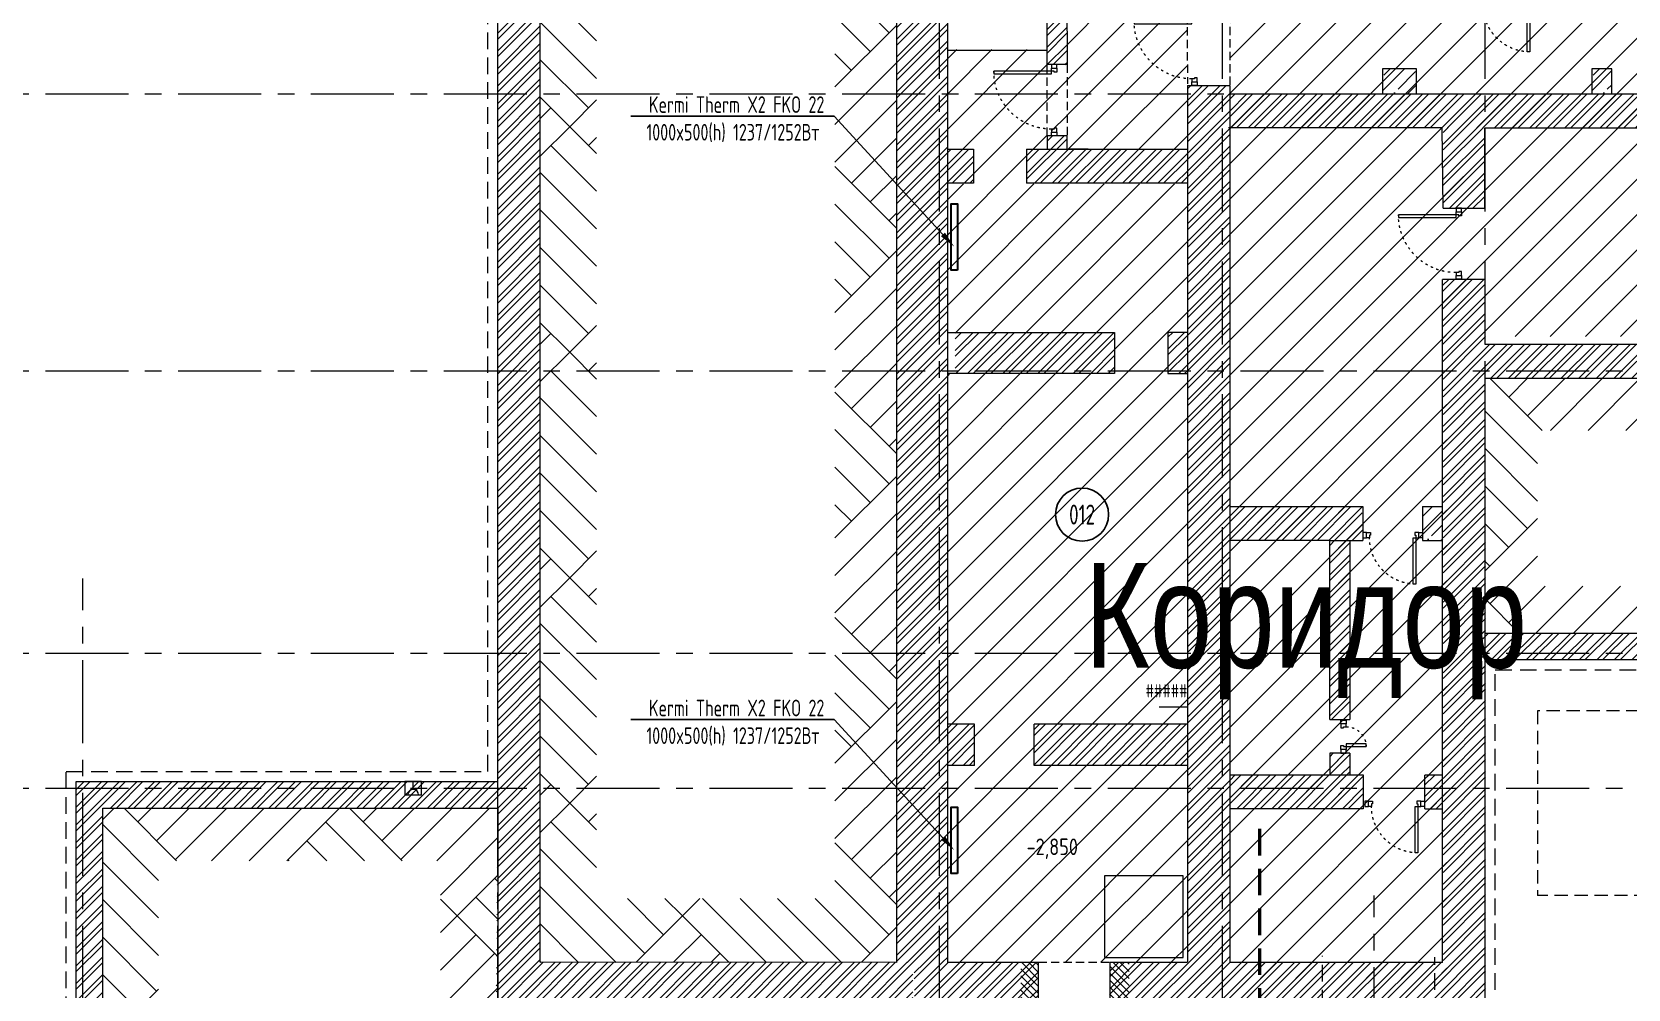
# Model space of a CAD drawing. Header units: millimetres. Extents: x -455656 to 9247092, y 0 to 412358.
# Drawn here: x -347509 to -323470, y 309350 to 323757 of the extents above; entities that cross this region are included whole.
import ezdxf
from ezdxf import colors
from ezdxf.entities.mleader import LeaderData, LeaderLine
from ezdxf.enums import TextEntityAlignment as Align
from ezdxf.math import Vec2, Vec3

# ---------------------------------------------------------------- set-up
doc = ezdxf.new("R2018")
doc.units = ezdxf.units.MM
doc.header["$MEASUREMENT"] = 0
for name, pattern in [('ACAD_ISO03W100', [30, 12, -18]), ('ADSK_Штриховая_ш2 п1', [3, 2, -1]), ('CENTER', [2, 1.25, -0.25, 0.25, -0.25]), ('HIDDEN', [6, 4, -2]), ('TRATTEGGIATA', [0.75, 0.5, -0.25])]:
    doc.linetypes.add(name, pattern=pattern)
doc.layers.get('0').update_dxf_attribs({"color": 250, "lineweight": 9})
doc.layers.add('АР_Названия помещений', color=124, linetype='Continuous', lineweight=5, plot=False)
for name, color, linetype, lineweight in [('АР_Номер помещения', 1, 'Continuous', 25), ('АР_Помещения_площадь', 19, 'Continuous', 9), ('подлога', 250, 'Continuous', 9), ('Радиаторы', 250, 'Continuous', 9), ('Радиаторы текст', 250, 'Continuous', 9)]:
    doc.layers.add(name, color=color, linetype=linetype, lineweight=lineweight)
doc.styles.add('ISOCPEUR', font='isocpeur.ttf', dxfattribs={"width": 0.7})
doc.styles.get("Standard").update_dxf_attribs({"font": 'isocpeur.ttf'})
pattern_1 = [(45, (0, 247657.5), (-132.58252, 132.58252), []), (45, (88.39, 247657.5), (-132.58252, 132.58252), [])]
pattern_2 = [(135, (0.2, 247657.5), (-3394.113, 0), [2400, -2400]), (135, (283, 247940.3), (-3394.113, 0), [2400, -2400]), (135, (565.9, 248223.2), (-3394.113, 0), [2400, -2400]), (135, (848.7, 248506), (-3394.113, 0), [2400, -2400]), (135, (1131.6, 248788.9), (-3394.113, 0), [2400, -2400]), (135, (1414.4, 249071.7), (-3394.113, 0), [2400, -2400]), (135, (1697.2, 249354.6), (-3394.113, 0), [2400, -2400]), (45, (-1696.9, 249354.6), (3394.113, 0), [2400, -2400]), (45, (-1979.7, 249637.4), (3394.113, 0), [2400, -2400]), (45, (-2262.6, 249920.2), (3394.113, 0), [2400, -2400]), (45, (-2545.4, 250203), (3394.113, 0), [2400, -2400]), (45, (-2828.2, 250486), (3394.113, 0), [2400, -2400]), (45, (-3111, 250768.8), (3394.113, 0), [2400, -2400]), (45, (-3394, 251051.6), (3394.113, 0), [2400, -2400])]
pattern_3 = [(225, (0, 247657.5), (265.16504, -265.16504), [])]

# ---------------------------------------------------------------- blocks, each defined once
blk = doc.blocks.new('*U257')
for points in [[(-55, -80), (-55, 0), (-115, 0), (-115, -40), (-100, -40), (-100, -80), (-55, -80)], [(0, 0), (0, -80), (-55, -80), (-55, 0), (0, 0)], [(-1070, 0), (-1070, -80), (-1015, -80), (-1015, 0), (-1070, 0)], [(-1015, -80), (-1015, 0), (-955, 0), (-955, -40), (-970, -40), (-970, -80), (-1015, -80)]]:
    blk.add_lwpolyline(points)
blk.add_lwpolyline([(-100, -80), (-100, -950), (-140, -950), (-140, -80)], close=True)
at = {"linetype": 'ACAD_ISO03W100', "ltscale": 3}
blk.add_arc((-100, -80), 870, 180, 270, dxfattribs=at)
blk = doc.blocks.new('*U286')
at = {"layer": 'АР_Номер помещения', "color": 7}
blk.add_circle((-16481, -1596), 400, dxfattribs=at)
at = {"layer": 'АР_Помещения_площадь', "color": 7}
blk.add_line((-14899, -4495), (-15322, -4495), dxfattribs=at)
at = {"color": 7, "style": 'ISOCPEUR', "width": 0.7, "flags": 1}
blk.add_attdef('КАТЕГОРИЯ', (-499, -2092), '', height=250, dxfattribs=at)
at = {"layer": 'АР_Номер помещения', "color": 7, "style": 'ISOCPEUR', "width": 0.7}
blk.add_attdef('НОМЕР_ПОМЕЩЕНИЯ', text='', height=300, dxfattribs=at).set_placement((-16481, -1596), align=Align.MIDDLE_CENTER)
at = {"layer": 'АР_Помещения_площадь', "color": 7, "lineweight": 30, "width": 0.7, "flags": 104}
blk.add_attdef('ИМЯ_ПОМЕЩЕНИЯ', text='', height=100, dxfattribs=at).set_placement((158, 1217), align=Align.MIDDLE_CENTER)
at = {"layer": 'АР_Помещения_площадь', "color": 7, "style": 'ISOCPEUR', "width": 0.7}
blk.add_attdef('ПЛОЩАДЬ_ПОМЕЩЕНИЯ', text='', height=200, dxfattribs=at).set_placement((-14894, -4249), align=Align.MIDDLE_RIGHT)
blk = doc.blocks.new('*U287')
blk.add_lwpolyline([(-100, 80), (-100, 780), (-140, 780), (-140, 80)], close=True)
for points in [[(-900, 0), (-900, 80), (-845, 80), (-845, 0), (-900, 0)], [(-845, 80), (-845, 0), (-785, 0), (-785, 40), (-800, 40), (-800, 80), (-845, 80)], [(-55, 80), (-55, 0), (-115, 0), (-115, 40), (-100, 40), (-100, 80), (-55, 80)], [(0, 0), (0, 80), (-55, 80), (-55, 0), (0, 0)]]:
    blk.add_lwpolyline(points)
at = {"linetype": 'ACAD_ISO03W100', "ltscale": 3}
blk.add_arc((-100, 80), 700, 90, 180, dxfattribs=at)
blk = doc.blocks.new('*U246')
for points in [[(-500, 0), (-500, -80), (-445, -80), (-445, 0), (-500, 0)], [(-445, -80), (-445, 0), (-385, 0), (-385, -40), (-400, -40), (-400, -80), (-445, -80)], [(-55, -80), (-55, 0), (-115, 0), (-115, -40), (-100, -40), (-100, -80), (-55, -80)], [(0, 0), (0, -80), (-55, -80), (-55, 0), (0, 0)]]:
    blk.add_lwpolyline(points)
blk.add_lwpolyline([(-100, -80), (-100, -380), (-140, -380), (-140, -80)], close=True)
at = {"linetype": 'ACAD_ISO03W100', "ltscale": 3}
blk.add_arc((-100, -80), 300, 180, 270, dxfattribs=at)
blk = doc.blocks.new('_DotSmall')
at = {"color": 0, "linetype": 'ByBlock', "const_width": 0.5}
blk.add_lwpolyline([(-0.0625, 0, 1), (0.0625, 0, 1)], format="xyb", close=True, dxfattribs=at)

msp = doc.modelspace()

# ---------------------------------------------------------------- hatches: boundary and pattern name
at = {"layer": 'подлога', "ltscale": 100}
h = msp.add_hatch(dxfattribs=at)
h.set_pattern_fill('ANSI32', color=256, scale=500)
h.set_pattern_definition(pattern_1)
h.paths.add_polyline_path([(-339853.3, 329708), (-330106.8, 329709), (-330106.8, 328626.7), (-329468.3, 328626.5), (-329468.3, 330343.2), (-329576.8, 330343.2), (-329971.8, 330343.3), (-340493.3, 330343.2), (-340493.3, 312473.2), (-346842, 312473.2), (-346842, 302763.2), (-333741.7, 302763.2), (-333741.7, 309113.2), (-332347.9, 309113.2), (-332347.9, 309751.5), (-334239.8, 309751.5), (-334239.8, 303164), (-346441.8, 303164), (-346441.1, 312072.5), (-340492.6, 312072.5), (-340517.6, 309113.2), (-334214, 309113.2), (-334225.3, 309752.2), (-339853.3, 309752.2), (-339853.4, 312562.1)])
h = msp.add_hatch(dxfattribs=at)
h.set_pattern_fill('ANSI32', color=256, scale=500)
h.set_pattern_definition(pattern_1)
h.paths.add_polyline_path([(-333716.9, 330343.2), (-334136.7, 330343.2), (-334136.7, 309751.5), (-333716.8, 309751.5)])
h.paths.add_polyline_path([(-334136.7, 330343.2), (-334484.7, 330343.2), (-334484.7, 309751.5), (-334136.7, 309751.5)])
at = {"layer": 'подлога', "ltscale": 100, "transparency": 33554559}
h = msp.add_hatch(dxfattribs=at)
h.set_pattern_fill('AR-PARQ1', color=256, scale=200, angle=45, style=0)
h.set_pattern_definition(pattern_2)
h.paths.add_polyline_path([(-339005.1, 328715.3), (-335415.1, 328715.3), (-335415.1, 310713.5), (-339005.1, 310713.5)], flags=16)
h.paths.add_polyline_path([(-339852.1, 329703), (-334484.7, 329708), (-334484.7, 309755.5), (-339852.7, 309750.5)])
at = {"layer": 'подлога', "lineweight": 5, "ltscale": 100, "true_color": 0x636466}
h = msp.add_hatch(dxfattribs=at)
h.set_pattern_fill('ANSI31', color=251, scale=3000, angle=180, style=0)
h.set_pattern_definition(pattern_3)
h.paths.add_polyline_path([(-295741.6, 328920.6), (-329468.3, 328920.6), (-329468.3, 309507.7), (-326197.5, 309507.7), (-326197.5, 319172.1), (-325612.1, 319172.1), (-295741.6, 319172.1), (-295741.6, 319337.5)])
at = {"layer": 'подлога', "ltscale": 100}
h = msp.add_hatch(dxfattribs=at)
h.set_pattern_fill('ANSI32', color=256, scale=500)
h.set_pattern_definition(pattern_1)
h.paths.add_polyline_path([(-332219.8, 323306.3), (-332218.8, 328508), (-331922.5, 328508), (-331922.1, 323264.7), (-332222, 323264.7), (-332219.3, 323306.3)])
at = {"layer": 'подлога', "lineweight": 5, "ltscale": 100, "true_color": 0x636466}
h = msp.add_hatch(dxfattribs=at)
h.set_pattern_fill('ANSI31', color=251, scale=3000, angle=180, style=0)
h.set_pattern_definition(pattern_3)
h.paths.add_polyline_path([(-330105.5, 321993.1), (-331919.4, 321989.9), (-331922.6, 324168), (-330108.7, 324169)])
at = {"layer": 'подлога', "ltscale": 500, "true_color": 0xed1f24}
h = msp.add_hatch(dxfattribs=at)
h.set_pattern_fill('ANSI31', color=240, scale=3000, angle=180, style=0)
h.set_pattern_definition(pattern_3)
h.paths.add_polyline_path([(-333716.8, 313336.3), (-333313.4, 313336.3), (-333313.4, 312717), (-333716.8, 312717), (-333716.8, 309752.4), (-330105.3, 309752.4), (-330108.4, 312717), (-332413.4, 312717), (-332413.4, 313336.3), (-330106.1, 313336.3), (-330107.5, 318614.7), (-330399.6, 318615.4), (-330399.6, 319233.8), (-330106.8, 319233), (-330106.8, 321470.2), (-332528.4, 321470.2), (-332528.4, 321992.5), (-332219.3, 321992.5), (-332219.3, 322264.7), (-331919.4, 322264.7), (-331919.4, 321992.5), (-331920, 321992.5), (-331919.4, 323264.9), (-332219.3, 323264.7), (-332219.3, 323492.4), (-333716.8, 323492.4), (-333716.8, 321992.5), (-333328.4, 321992.5), (-333328.4, 321470.1), (-333716.8, 321470.2), (-333716.8, 319233.6), (-331202, 319233.5), (-331202, 318615.1), (-333716.9, 318615.1)])
at = {"layer": 'подлога', "ltscale": 300}
h = msp.add_hatch(dxfattribs=at)
h.set_pattern_fill('ANSI35', color=256, scale=1200)
h.set_pattern_definition([(45, (15712.1, 246580.18), (-212.13203, 212.13203), []), (45, (15924.24, 246580.18), (-212.13203, 212.13203), [375, -75, 0, -75])])
h.paths.add_polyline_path([(-327170.3, 323201.7), (-326657.1, 323201.7), (-326656.5, 322823.2), (-327169.3, 322823.2)])
h = msp.add_hatch(dxfattribs=at)
h.set_pattern_fill('ANSI35', color=256, scale=1200)
h.set_pattern_definition([(45, (18864.04, 246580.18), (-212.13203, 212.13203), []), (45, (19076.17, 246580.18), (-212.13203, 212.13203), [375, -75, 0, -75])])
h.paths.add_polyline_path([(-324018.3, 323201.7), (-323716.8, 323201.7), (-323716.2, 322823.2), (-324017.4, 322823.2)])
at = {"layer": 'подлога', "ltscale": 100}
h = msp.add_hatch(dxfattribs=at)
h.set_pattern_fill('ANSI32', color=256, scale=500)
h.set_pattern_definition(pattern_1)
h.paths.add_polyline_path([(-330107.2, 309991.5), (-330107, 322951), (-329468.1, 322951), (-329468.3, 309751.5), (-330106.8, 309751.5), (-330106.8, 309991.5)])
h = msp.add_hatch(dxfattribs=at)
h.set_pattern_fill('ANSI32', color=256, scale=500)
h.set_pattern_definition(pattern_1)
h.paths.add_polyline_path([(-314248, 322822.9), (-314248, 322310.5), (-329468.3, 322311.5), (-329468.3, 322823.5)])
h = msp.add_hatch(dxfattribs=at)
h.set_pattern_fill('ANSI32', color=256, scale=500)
h.set_pattern_definition(pattern_1)
h.paths.add_polyline_path([(-331919.4, 322194.7), (-332219.3, 322194.7), (-332219.3, 321992.5), (-331919.4, 321992.5)])
h.paths.add_polyline_path([(-330106.8, 321992.5), (-331960.6, 321992.5), (-332241.4, 321992.5), (-332528.4, 321992.5), (-332528.4, 321480.1), (-330106.8, 321480.2)])
h.paths.add_polyline_path([(-333328.4, 321992.5), (-333716.8, 321992.5), (-333716.8, 321480.2), (-333328.4, 321480.2)])
h = msp.add_hatch(dxfattribs=at)
h.set_pattern_fill('ANSI32', color=256, scale=500)
h.set_pattern_definition(pattern_1)
h.paths.add_polyline_path([(-326253.2, 322317.5), (-325627.8, 322314.5), (-325627.2, 321101), (-326252.2, 321104)])
h = msp.add_hatch(dxfattribs=at)
h.set_pattern_fill('ANSI32', color=256, scale=500)
h.set_pattern_definition(pattern_1)
h.paths.add_polyline_path([(-325621.9, 320034), (-326262.9, 320034), (-326262.2, 318653.2), (-325615.6, 318653.2), (-325615.6, 319172.3), (-325621.2, 319172.3)])
h.paths.add_polyline_path([(-325615.6, 318653.2), (-326256.7, 318653.2), (-326255.1, 309751.5), (-331276, 309751.2), (-331277.6, 309112.9), (-325615.6, 309113.2)])
h.paths.add_polyline_path([(-321160.6, 319051.6), (-325615.6, 319051.6), (-325615.6, 318653.2), (-321166.3, 318543.2)])
h.paths.add_polyline_path([(-321166.3, 318543.2), (-325615.6, 318653.2), (-325615.6, 309134), (-325615.6, 314303.2), (-299206.8, 314303.2), (-299194.3, 314703.2), (-325615.6, 314703.2), (-325621.8, 318543.2), (-321160.6, 318543.2)])
h.paths.add_polyline_path([(-295715.3, 319051.4), (-314071.8, 319051.5), (-317825.5, 319051.6), (-317828.5, 319903.4), (-318274.1, 319903.4), (-318274.1, 319051.6), (-321160.6, 319051.6), (-321166.3, 318543.2), (-295715.3, 318653.2)])
h.paths.add_polyline_path([(-318274.1, 319051.6), (-317841.8, 319051.6)], flags=16)
h.paths.add_polyline_path([(-295715.3, 318656.5), (-321166.3, 318543.2), (-295715.3, 318548.5)], flags=17)
h = msp.add_hatch(dxfattribs=at)
h.set_pattern_fill('ANSI32', color=256, scale=500)
h.set_pattern_definition(pattern_1)
h.paths.add_polyline_path([(-331202, 319234), (-333602.3, 319233.5), (-333602.3, 318615.1), (-331202, 318615.6)])
h.paths.add_polyline_path([(-330106.8, 319233), (-330399.5, 319233.7), (-330399.6, 318615.5), (-330106.9, 318614.9)])
h.paths.add_polyline_path([(-332413.4, 313336.3), (-332413.4, 312717), (-330106.8, 312717), (-330106.8, 313336.3)])
h.paths.add_polyline_path([(-333313.4, 312717), (-333313.4, 313336.3), (-333716.8, 313336.3), (-333716.8, 312717)])
at = {"layer": 'подлога', "ltscale": 100, "transparency": 33554559}
h = msp.add_hatch(dxfattribs=at)
h.set_pattern_fill('AR-PARQ1', color=256, scale=200, angle=45, style=0)
h.set_pattern_definition([(135, (0.2, 247547.5), (-3394.113, 0), [2400, -2400]), (135, (283, 247830.3), (-3394.113, 0), [2400, -2400]), (135, (565.9, 248113.2), (-3394.113, 0), [2400, -2400]), (135, (848.7, 248396), (-3394.113, 0), [2400, -2400]), (135, (1131.6, 248678.9), (-3394.113, 0), [2400, -2400]), (135, (1414.4, 248961.7), (-3394.113, 0), [2400, -2400]), (135, (1697.2, 249244.6), (-3394.113, 0), [2400, -2400]), (45, (-1696.9, 249244.6), (3394.113, 0), [2400, -2400]), (45, (-1979.7, 249527.4), (3394.113, 0), [2400, -2400]), (45, (-2262.6, 249810.2), (3394.113, 0), [2400, -2400]), (45, (-2545.4, 250093), (3394.113, 0), [2400, -2400]), (45, (-2828.2, 250376), (3394.113, 0), [2400, -2400]), (45, (-3111, 250658.8), (3394.113, 0), [2400, -2400]), (45, (-3394, 250941.6), (3394.113, 0), [2400, -2400])])
h.paths.add_polyline_path([(-299206.8, 318543.2), (-325621.8, 318543.2), (-325621.8, 314703.2), (-299206.8, 314703.2)])
h.paths.add_polyline_path([(-299975.8, 317759.4), (-299977.8, 315415.5), (-324834.8, 315415.5), (-324832.9, 317759.4)], flags=16)
at = {"layer": 'подлога', "ltscale": 100}
h = msp.add_hatch(dxfattribs=at)
h.set_pattern_fill('ANSI32', color=256, scale=500)
h.set_pattern_definition(pattern_1)
h.paths.add_polyline_path([(-329471.8, 316612.1), (-327473, 316612), (-327470, 316102.1), (-329468.3, 316102.1)])
at = {"layer": 'подлога', "ltscale": 300}
h = msp.add_hatch(dxfattribs=at)
h.set_pattern_fill('ANSI35', color=256, scale=1200)
h.set_pattern_definition([(45, (16218.3, 239859.12), (-212.13203, 212.13203), []), (45, (16430.42, 239859.12), (-212.13203, 212.13203), [375, -75, 0, -75])])
h.paths.add_polyline_path([(-326565.5, 316612), (-326263.7, 316612), (-326260.6, 316102.1), (-326562.1, 316102)])
at = {"layer": 'подлога', "ltscale": 100}
h = msp.add_hatch(dxfattribs=at)
h.set_pattern_fill('ANSI32', color=256, scale=500)
h.set_pattern_definition(pattern_1)
h.paths.add_polyline_path([(-327963.6, 316102.1), (-327661.7, 316102.1), (-327661.9, 313405.3), (-327963.4, 313405.3)])
h = msp.add_hatch(dxfattribs=at)
h.set_pattern_fill('ANSI32', color=256, scale=500)
h.set_pattern_definition(pattern_1)
h.paths.add_polyline_path([(-327963.6, 312898.7), (-327661.7, 312898.7), (-327661.1, 312571.9), (-327962.6, 312571.9)])
h = msp.add_hatch(dxfattribs=at)
h.set_pattern_fill('ANSI32', color=256, scale=500)
h.set_pattern_definition(pattern_1)
h.paths.add_polyline_path([(-327458.8, 312571.9), (-329468.3, 312571.9), (-329468.4, 312063.6), (-327458.8, 312063.6)])
h.paths.add_polyline_path([(-326262.1, 312571.4), (-326534, 312571.4), (-326534.1, 312063.4), (-326262.2, 312063.4)])
at = {"layer": 'подлога', "ltscale": 100, "transparency": 33554559}
h = msp.add_hatch(dxfattribs=at)
h.set_pattern_fill('AR-PARQ1', color=256, scale=200, angle=45, style=0)
h.set_pattern_definition(pattern_2)
h.paths.add_polyline_path([(-335193, 304002), (-345603.8, 304002), (-345600.6, 311279.9), (-341357.6, 311279.9), (-341357.6, 308183.3), (-335189.8, 308183.3)], flags=16)
h.paths.add_polyline_path([(-334239.8, 303164), (-346441.8, 303164), (-346441.8, 312072.5), (-340493.3, 312072.5), (-340493.3, 309113.2), (-334239.8, 309113.2)])
at = {"layer": 'подлога', "ltscale": 100}
h = msp.add_hatch(dxfattribs=at)
h.set_pattern_fill('ANSI31', color=1, scale=600, angle=-90)
h.set_pattern_definition([(315, (-241966.475, 1156735.54), (53.0330086, 53.0330086), [])])
h.paths.add_polyline_path([(-331276.8, 309112.9), (-331276.8, 309752.2), (-330985.3, 309752.2), (-330985.3, 309112.9)])
h.paths.add_polyline_path([(-332613.7, 309112.9), (-332613.7, 309752.2), (-332347.9, 309752.2), (-332347.9, 309112.9)])

# ---------------------------------------------------------------- linework, layer by layer
at = {"layer": 'подлога', "linetype": 'CENTER', "ltscale": 1000}
for p, q in [((-329577, 301051.9), (-329577, 335359.4)), ((-325622, 301051.9), (-325622, 335359.4)), ((-340492, 301051.9), (-340492, 334935.8)), ((-333842, 301051.9), (-333842, 330434.4)), ((-359305.8, 322823.2), (-275708.6, 322823.2)), ((-359305.8, 318653.2), (-275708.6, 318653.2)), ((-346742, 301051.9), (-346742, 315530)), ((-359305.8, 314403.2), (-275708.6, 314403.2)), ((-359305.8, 312373.2), (-275708.6, 312373.2)), ((-327293.7, 302430.5), (-327293.7, 310758.8))]:
    msp.add_line(p, q, dxfattribs=at)
at = {"layer": 'подлога', "ltscale": 100}
for p, q in [((-340491.8, 312072.5), (-340491.8, 330343.2)), ((-339853.3, 309753), (-339853.3, 329708)), ((-332219.3, 323264.7), (-332219.3, 328508)), ((-331922.5, 328508), (-331919.4, 323264.7)), ((-331919.4, 323264.7), (-332219.3, 323264.7)), ((-333716.8, 321992.5), (-333328.4, 321992.5)), ((-333328.4, 321992.5), (-333328.4, 321480.2)), ((-332528.4, 321992.5), (-332528.4, 321480.2)), ((-331602.4, 321992.5), (-331883.2, 321992.5)), ((-333328.4, 321480.2), (-333716.8, 321480.2)), ((-330106.8, 321480.2), (-332528.4, 321480.2)), ((-325621.8, 314703.2), (-325621.8, 318543.2)), ((-325621.8, 318543.2), (-299206.8, 318543.2)), ((-327463.8, 316612.1), (-327463.8, 316102.1)), ((-326563.8, 316611.9), (-326563.8, 316102.1)), ((-299206.8, 314703.2), (-325621.8, 314703.2)), ((-333313.4, 313336.3), (-333716.8, 313336.3)), ((-330106.8, 313336.3), (-332413.4, 313336.3)), ((-333313.4, 312717), (-333716.8, 312717)), ((-330106.8, 312717), (-332413.4, 312717)), ((-329468.3, 312571.9), (-327458.8, 312571.9)), ((-327458.8, 312571.9), (-327458.8, 312063.5)), ((-326534, 312571.4), (-326534, 312063.5)), ((-326262.2, 312571.4), (-326529.7, 312571.4)), ((-346842, 302763.2), (-346842, 312473.2)), ((-346842, 312473.2), (-340491.8, 312473.2)), ((-341765.7, 312354.4), (-341765.7, 312473.2)), ((-327458.8, 312063.5), (-329468.3, 312063.5)), ((-326529.7, 312063.5), (-326262.2, 312063)), ((-334484.7, 309751.5), (-339853.3, 309753)), ((-332347.9, 309112.9), (-332347.9, 309751.2)), ((-331276.8, 309751.2), (-331276.8, 309112.9))]:
    msp.add_line(p, q, dxfattribs=at)
at = {"layer": 'подлога', "linetype": 'TRATTEGGIATA', "ltscale": 500}
for p, q in [((-340642, 312623.2), (-340642, 329552.4)), ((-325472, 308963.2), (-325472, 314153.2)), ((-325472, 314153.2), (-299356.8, 314153.2)), ((-346992, 302613.2), (-346992, 312623.2)), ((-346992, 312623.2), (-340642, 312623.2)), ((-328071, 305339.1), (-328071, 309847.8)), ((-326378.4, 305212.8), (-326378.4, 309827.8))]:
    msp.add_line(p, q, dxfattribs=at)
at = {"layer": 'подлога', "linetype": 'TRATTEGGIATA', "lineweight": 13, "ltscale": 250}
for p, q in [((-330109.6, 324201.9), (-330106.8, 322975.6)), ((-329468.3, 324021), (-329469.1, 322951)), ((-332219.3, 322194.7), (-332219.3, 323264.7)), ((-331919.4, 323264.7), (-331919.4, 322194.7)), ((-332347.9, 309752.1), (-331277.9, 309752.1))]:
    msp.add_line(p, q, dxfattribs=at)
at = {"layer": 'подлога', "lineweight": 13, "ltscale": 500}
msp.add_line((-333716.8, 323482.8), (-332219.3, 323482.8), dxfattribs=at)
at = {"layer": 'подлога', "linetype": 'ADSK_Штриховая_ш2 п1', "ltscale": 100}
for p, q in [((-319096.3, 313537.5), (-324834.3, 313537.5)), ((-324834.3, 313537.3), (-324834.3, 310757.3)), ((-321375.9, 310755.4), (-324834.3, 310757.3))]:
    msp.add_line(p, q, dxfattribs=at)
at = {"layer": 'подлога', "color": 251, "linetype": 'HIDDEN', "lineweight": 50, "ltscale": 100}
msp.add_line((-329019, 311761.6), (-329019, 307567.2), dxfattribs=at)
at = {"layer": 'подлога', "ltscale": 100}
for points in [[(-334484.7, 309751.5), (-334484.7, 330343.2)], [(-333716.8, 309751.5), (-333716.8, 309751.5), (-333716.8, 329709)], [(-330106.8, 322951), (-330106.8, 309756.9)], [(-330106.8, 322951), (-329468.3, 322951), (-329468.3, 309751.5)], [(-329468.3, 322823.2), (-314248, 322823.2), (-314248, 322311.5)], [(-331919.4, 321992.5), (-331919.4, 322194.7), (-332219.3, 322194.7), (-332219.3, 321992.5)], [(-326252.2, 321104), (-326270.8, 322311.5), (-329486.9, 322311.5)], [(-325627.5, 321104), (-325627.5, 322311.5), (-318274.1, 322311.5), (-318274.1, 320703.8), (-317829.4, 320703.8), (-317829.4, 320703.8), (-317829.4, 322311.5)], [(-295715.3, 322311.5), (-295715.3, 319051.4), (-325621.8, 319051.6), (-325622.2, 320034)], [(-332528.4, 321992.5), (-330106.8, 321992.5)], [(-326252.2, 321104), (-325627.5, 321104)], [(-326262.6, 320034), (-325622.2, 320034)], [(-326262.2, 309747.8), (-326262.6, 320030.3)], [(-333716.8, 319233.5), (-331202, 319234), (-331202, 318615.6), (-333716.9, 318615.6)], [(-330106.8, 319233.5), (-330399.6, 319233.5), (-330399.6, 318615.6), (-330106.8, 318615.1)], [(-329468.3, 316612.1), (-327463.8, 316612.1)], [(-326563.8, 316611.9), (-326262.2, 316611.9)], [(-327962.6, 313405.3), (-327962.6, 316102.1), (-329468.3, 316102.1)], [(-327962.6, 316102.1), (-327463.8, 316102.1)], [(-327662.6, 316102.1), (-327662.6, 313405.3)], [(-326563.8, 316102.1), (-326262.2, 316102.1)], [(-327492.9, 309113.2), (-325621.8, 309113.2), (-325621.8, 314703.2), (-325621.8, 314703.2)], [(-312596.8, 314303.2), (-312596.8, 314303.2), (-325621.8, 314303.2)], [(-333313.4, 312717), (-333313.4, 313336.3)], [(-332413.4, 312717), (-332413.4, 313336.3)], [(-327962.6, 313405.3), (-327662.6, 313405.3)], [(-327962.6, 312898.7), (-327962.6, 312571.9)], [(-327662.6, 312898.7), (-327962.6, 312898.7)], [(-327662.6, 312898.7), (-327662.6, 312571.9)], [(-334239.8, 303164), (-346441.8, 303164), (-346441.8, 312072.5), (-340491.8, 312072.5), (-340491.8, 309113.2), (-334239.8, 309113.2), (-334239.8, 303264)], [(-332347.9, 309751.2), (-333716.8, 309751.5)], [(-330106.8, 309751.5), (-331276.8, 309751.2)], [(-326262.2, 309751.5), (-326262.2, 309751.5), (-329468.3, 309751.5)]]:
    msp.add_lwpolyline(points, dxfattribs=at)
for points in [[(-326656.8, 323201.7), (-327169.3, 323201.7), (-327169.3, 322823.2), (-326656.8, 322823.2)], [(-323716.5, 323201.7), (-324017.4, 323201.7), (-324017.4, 322823.2), (-323716.5, 322823.2)], [(-341890.8, 312273.6), (-341640.5, 312273.6), (-341640.5, 312473.2), (-341890.8, 312473.2)], [(-331357.4, 309826.4), (-330172.3, 309826.4), (-330172.3, 311052.2), (-331357.4, 311052.2)]]:
    msp.add_lwpolyline(points, close=True, dxfattribs=at)
msp.add_arc((-341765.7, 312273.6), 80.7, 0, 180, dxfattribs=at)
at = {"layer": 'Радиаторы', "color": 1, "lineweight": 30, "ltscale": 500}
for points in [[(-333566.8, 320170.5), (-333666.8, 320170.5), (-333666.8, 321170.5), (-333566.8, 321170.5)], [(-333566.8, 311087.5), (-333666.8, 311087.5), (-333666.8, 312087.5), (-333566.8, 312087.5)]]:
    msp.add_lwpolyline(points, close=True, dxfattribs=at)

# ---------------------------------------------------------------- block references
at = {"layer": 'подлога', "xscale": -1}
for name, p, rotation in [('*U287', (-324849.5, 324236.9), 180), ('*U257', (-329959.6, 324021), 270), ('*U257', (-332072.1, 323264.7), 270), ('*U257', (-325978.5, 321104), 270), ('*U287', (-326563.8, 316223.8), 180), ('*U246', (-327795.2, 312898.7), 90), ('*U287', (-326534, 312179.1), 180)]:
    msp.add_blockref(name, p, dxfattribs=dict(at, rotation=rotation))
at = {"layer": 'подлога', "color": 7}
ref = msp.add_blockref('*U286', (-315211.8, 318087.7), dxfattribs=at)
ref.add_attrib('НОМЕР_ПОМЕЩЕНИЯ', '012', dxfattribs={"layer": 'АР_Номер помещения', "color": 7, "height": 300, "style": 'ISOCPEUR', "width": 0.7}).set_placement((-331692.4, 316492), align=Align.MIDDLE_CENTER)
lines = msp.add_mtext('\\W0.8000;Коридор', dxfattribs={"layer": 'АР_Названия помещений', "insert": (-331652, 315762), "char_height": 1576.782, "width": 926.94, "attachment_point": 1})
ref.add_attrib('ИМЯ_ПОМЕЩЕНИЯ', '', (-331652, 315762), dxfattribs={"flags": 104}).embed_mtext(lines)
ref.add_attrib('ПЛОЩАДЬ_ПОМЕЩЕНИЯ', '#####', dxfattribs={"layer": 'АР_Помещения_площадь', "color": 7, "height": 200, "style": 'ISOCPEUR', "width": 0.7}).set_placement((-330106.1, 313839), align=Align.MIDDLE_RIGHT)

# ---------------------------------------------------------------- leaders
at = {"layer": 'подлога'}
ml = msp.add_multileader_mtext('Standard', dxfattribs=at)
ml.set_content('{\\W0.8;-2,250}', color=256, style='ISOCPEUR')
ml.set_leader_properties(color=256, linetype='Continuous', lineweight=-1)
ml.set_arrow_properties(name='DOTSMALL')
ml.build(insert=Vec2(0, 0))
ml.multileader.update_dxf_attribs({"has_text_frame": 1, "text_left_attachment_type": 4, "text_right_attachment_type": 4, "dogleg_length": 100, "arrow_head_size": 180})
ctx = ml.context
ctx.base_point, ctx.char_height, ctx.arrow_head_size, ctx.landing_gap_size, ctx.plane_origin = Vec3(-336127.5, 364643.4, 0), 250, 180, 50, Vec3(-337174, 363586.3, 0)
ctx.left_attachment, ctx.right_attachment = 4, 4
notes = []
notes.append((ctx, [(0, (0, 0, 0), (0, 0), (1, 0), 1, [])]))
ctx.mtext.insert, ctx.mtext.width, ctx.mtext.defined_height, ctx.mtext.line_spacing_style, ctx.mtext.flow_direction = Vec3(-336077.5, 364976.7, 0), 769.989, 343.9, 2, 5
ml = msp.add_multileader_mtext('Standard', dxfattribs=at)
ml.set_content('{\\W0.8;-2,250}', color=256, style='ISOCPEUR')
ml.set_leader_properties(color=256, linetype='Continuous', lineweight=-1)
ml.set_arrow_properties(name='DOTSMALL')
ml.build(insert=Vec2(0, 0))
ml.multileader.update_dxf_attribs({"has_text_frame": 1, "text_left_attachment_type": 4, "text_right_attachment_type": 4, "dogleg_length": 100, "arrow_head_size": 180})
ctx = ml.context
ctx.base_point, ctx.char_height, ctx.arrow_head_size, ctx.landing_gap_size, ctx.plane_origin = Vec3(-331840.2, 351044.4), 250, 180, 50, Vec3(-332043.6, 349766.3)
ctx.left_attachment, ctx.right_attachment = 4, 4
notes.append((ctx, [(0, (0, 0, 0), (0, 0), (1, 0), 1, [])]))
ctx.mtext.insert, ctx.mtext.width, ctx.mtext.defined_height, ctx.mtext.line_spacing_style, ctx.mtext.flow_direction = Vec3(-331790.2, 351377.7), 769.989, 343.9, 2, 5
ml = msp.add_multileader_mtext('Standard', dxfattribs=at)
ml.set_content('{\\W0.8;-2,500}', color=256, style='ISOCPEUR')
ml.set_leader_properties(color=256, linetype='Continuous', lineweight=-1)
ml.set_arrow_properties(name='DOTSMALL')
ml.build(insert=Vec2(0, 0))
ml.multileader.update_dxf_attribs({"has_text_frame": 1, "text_left_attachment_type": 4, "text_right_attachment_type": 4, "dogleg_length": 100, "arrow_head_size": 180})
ctx = ml.context
ctx.base_point, ctx.char_height, ctx.arrow_head_size, ctx.landing_gap_size, ctx.plane_origin = Vec3(-348917.1, 349825.3), 250, 180, 50, Vec3(-348638.6, 349258.8)
ctx.left_attachment, ctx.right_attachment = 4, 4
notes.append((ctx, [(0, (0, 0, 0), (0, 0), (1, 0), 1, [])]))
ctx.mtext.insert, ctx.mtext.width, ctx.mtext.line_spacing_style, ctx.mtext.flow_direction = Vec3(-348867.1, 350158.6), 749.69, 2, 5
ml = msp.add_multileader_mtext('Standard', dxfattribs=at)
ml.set_content('{\\W0.8;-2,400}', color=256, style='ISOCPEUR')
ml.set_leader_properties(color=256, linetype='Continuous', lineweight=-1)
ml.set_arrow_properties(name='DOTSMALL')
ml.build(insert=Vec2(0, 0))
ml.multileader.update_dxf_attribs({"has_text_frame": 1, "text_left_attachment_type": 4, "text_right_attachment_type": 4, "dogleg_length": 100, "arrow_head_size": 180})
ctx = ml.context
ctx.base_point, ctx.char_height, ctx.arrow_head_size, ctx.landing_gap_size, ctx.plane_origin = Vec3(-345559.6, 349591.1), 250, 180, 50, Vec3(-345641, 348313)
ctx.left_attachment, ctx.right_attachment = 4, 4
notes.append((ctx, [(0, (0, 0, 0), (0, 0), (1, 0), 1, [])]))
ctx.mtext.insert, ctx.mtext.width, ctx.mtext.defined_height, ctx.mtext.line_spacing_style, ctx.mtext.flow_direction = Vec3(-345509.6, 349924.4), 769.989, 343.9, 2, 5
ml = msp.add_multileader_mtext('Standard', dxfattribs=at)
ml.set_content('{\\W0.8;-2,550}', color=256, style='ISOCPEUR')
ml.set_leader_properties(color=256, linetype='Continuous', lineweight=-1)
ml.set_arrow_properties(name='DOTSMALL')
ml.build(insert=Vec2(0, 0))
ml.multileader.update_dxf_attribs({"has_text_frame": 1, "text_left_attachment_type": 4, "text_right_attachment_type": 4, "dogleg_length": 100, "arrow_head_size": 180})
ctx = ml.context
ctx.base_point, ctx.char_height, ctx.arrow_head_size, ctx.landing_gap_size, ctx.plane_origin = Vec3(-342033.3, 340025.6), 250, 180, 50, Vec3(-342114.6, 338758)
ctx.left_attachment, ctx.right_attachment = 4, 4
notes.append((ctx, [(0, (0, 0, 0), (0, 0), (1, 0), 1, [])]))
ctx.mtext.insert, ctx.mtext.width, ctx.mtext.line_spacing_style, ctx.mtext.flow_direction = Vec3(-341983.3, 340358.9), 852.697, 2, 5
ml = msp.add_multileader_mtext('Standard', dxfattribs=at)
ml.set_content('{\\W0.8;-2,250}', color=256, style='ISOCPEUR')
ml.set_leader_properties(color=256, linetype='Continuous', lineweight=-1)
ml.set_arrow_properties(name='DOTSMALL')
ml.build(insert=Vec2(0, 0))
ml.multileader.update_dxf_attribs({"has_text_frame": 1, "text_left_attachment_type": 4, "text_right_attachment_type": 4, "dogleg_length": 100, "arrow_head_size": 180})
ctx = ml.context
ctx.base_point, ctx.char_height, ctx.arrow_head_size, ctx.landing_gap_size, ctx.plane_origin = Vec3(-334177.8, 335600.2), 250, 180, 50, Vec3(-333125.1, 333945)
ctx.left_attachment, ctx.right_attachment = 4, 4
notes.append((ctx, [(0, (0, 0, 0), (0, 0), (1, 0), 1, [])]))
ctx.mtext.insert, ctx.mtext.width, ctx.mtext.line_spacing_style, ctx.mtext.flow_direction = Vec3(-334127.8, 335933.6), 852.697, 2, 5
ml = msp.add_multileader_mtext('Standard', dxfattribs=at)
ml.set_content('{\\W0.8;-2,850}', color=256, style='ISOCPEUR')
ml.set_leader_properties(color=256, linetype='Continuous', lineweight=-1)
ml.set_arrow_properties(name='DOTSMALL')
ml.build(insert=Vec2(0, 0))
ml.multileader.update_dxf_attribs({"has_text_frame": 1, "text_left_attachment_type": 4, "text_right_attachment_type": 4, "dogleg_length": 100, "arrow_head_size": 180})
ctx = ml.context
ctx.base_point, ctx.char_height, ctx.arrow_head_size, ctx.landing_gap_size, ctx.plane_origin = Vec3(-332579.2, 311282.7), 250, 180, 50, Vec3(-332660.6, 310348.4)
ctx.left_attachment, ctx.right_attachment = 4, 4
notes.append((ctx, [(0, (0, 0, 0), (0, 0), (1, 0), 1, [])]))
ctx.mtext.insert, ctx.mtext.width, ctx.mtext.defined_height, ctx.mtext.line_spacing_style, ctx.mtext.flow_direction = Vec3(-332529.2, 311616), 769.989, 343.9, 2, 5
at = {"layer": 'Радиаторы текст'}
ml = msp.add_multileader_mtext('Standard', dxfattribs=at)
ml.set_content('\\A1; Kermi Therm X2 FKO 22\\P1000x500(h) 1237/1252Вт', color=256, style='ISOCPEUR')
ml.set_leader_properties()
ml.build(insert=Vec2(0, 0))
ml.multileader.update_dxf_attribs({"text_left_attachment_type": 6, "text_right_attachment_type": 6, "dogleg_length": 100, "arrow_head_size": 250})
ctx = ml.context
ctx.base_point, ctx.char_height, ctx.arrow_head_size, ctx.landing_gap_size, ctx.plane_origin = Vec3(-338306, 322488.5), 250, 250, 25, Vec3(-367101.1, 315668)
ctx.left_attachment, ctx.right_attachment, ctx.text_align_type = 6, 6, 1
notes.append((ctx, [(0, (1, 1, 0), (-335425.5, 322488.5), (-1, 0), 170.5, [(1, [(-333619, 320524.5)], 0, [])])]))
ctx.mtext.insert, ctx.mtext.width, ctx.mtext.alignment, ctx.mtext.flow_direction = Vec3(-336951, 322788.5), 3771.606, 2, 5
ml = msp.add_multileader_mtext('Standard', dxfattribs=at)
ml.set_content('\\A1; Kermi Therm X2 FKO 22\\P1000x500(h) 1237/1252Вт', color=256, style='ISOCPEUR')
ml.set_leader_properties()
ml.build(insert=Vec2(0, 0))
ml.multileader.update_dxf_attribs({"text_left_attachment_type": 6, "text_right_attachment_type": 6, "dogleg_length": 100, "arrow_head_size": 250})
ctx = ml.context
ctx.base_point, ctx.char_height, ctx.arrow_head_size, ctx.landing_gap_size, ctx.plane_origin = Vec3(-338306, 313405.5), 250, 250, 25, Vec3(-367101.1, 306585)
ctx.left_attachment, ctx.right_attachment, ctx.text_align_type = 6, 6, 1
notes.append((ctx, [(0, (1, 1, 0), (-335425.5, 313405.5), (-1, 0), 170.5, [(1, [(-333619, 311441.5)], 0, [])])]))
ctx.mtext.insert, ctx.mtext.width, ctx.mtext.alignment, ctx.mtext.flow_direction = Vec3(-336951, 313705.5), 3626.519, 2, 5
for ctx, leaders in notes:
    for number, flags, end, landing, length, lines in leaders:
        leader = LeaderData()
        leader.index, (leader.has_last_leader_line, leader.has_dogleg_vector, leader.attachment_direction) = number, flags
        leader.last_leader_point, leader.dogleg_vector, leader.dogleg_length = Vec3(end), Vec3(landing), length
        for number, points, colour, breaks in lines:
            line = LeaderLine()
            line.index, line.vertices, line.color, line.breaks = number, Vec3.list(points), colors.encode_raw_color(colour), breaks
            leader.lines.append(line)
        ctx.leaders.append(leader)

doc.saveas('drawing.dxf')
